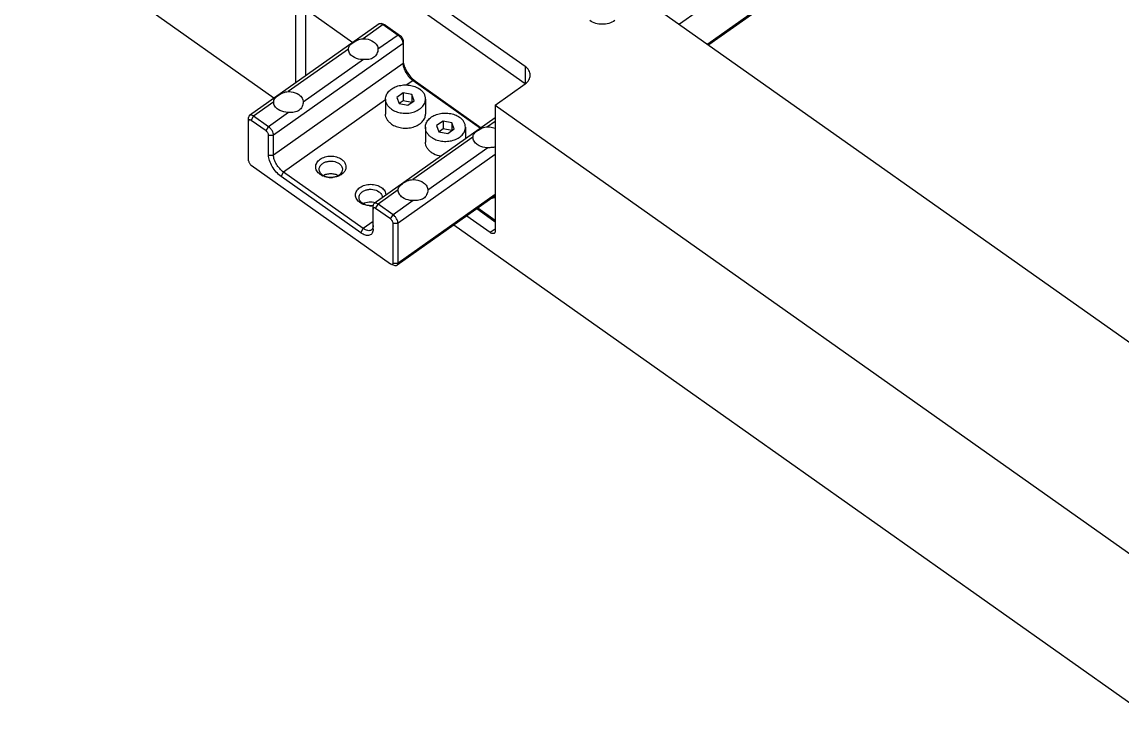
# Model space of a CAD drawing. Header units: millimetres. Extents: x 710 to 26878, y 589 to 5187.
# Drawn here: x 8292 to 8448.2, y 1024 to 1124.8 of the extents above; entities that cross this region are included whole.
import ezdxf

# ---------------------------------------------------------------- set-up
doc = ezdxf.new("R2010")
doc.units = ezdxf.units.MM
doc.layers.add('02___PRT_ALL_AXES', color=7, linetype='Continuous')

msp = doc.modelspace()

# ---------------------------------------------------------------- linework, layer by layer
at = {"color": 7, "linetype": 'Continuous'}
for p, q in [((8760.1051, 1389.4424), (8385.3532, 1124.4528)), ((8760.1051, 1383.7855), (8389.3532, 1121.6243)), ((8760.1051, 1383.5608), (8389.5121, 1121.512)), ((8327.7679, 1113.9585), (8292.0004, 1139.25)), ((8363.4182, 1118.4632), (8338.6694, 1135.9632)), ((8330.8912, 1116.1671), (8330.8912, 1132.9632)), ((8363.4182, 1115.9883), (8338.6694, 1133.4883)), ((8332.3055, 1117.1671), (8332.3055, 1131.4883)), ((8380.3887, 1127.9632), (8479.3837, 1057.9632)), ((8332.3055, 1126.5784), (8338.9602, 1121.8727)), ((8342.6883, 1124.5089), (8324.3035, 1111.5089)), ((8343.2656, 1124.3995), (8340.4158, 1122.3843)), ((8343.5013, 1124.359), (8343.0299, 1124.5257)), ((8343.2656, 1124.3995), (8345.3869, 1122.8995)), ((8343.6192, 1124.2959), (8343.2656, 1124.3995)), ((8343.5013, 1124.359), (8343.6192, 1124.2959)), ((8345.3869, 1122.8995), (8342.5371, 1120.8843)), ((8343.6192, 1124.2959), (8345.7405, 1122.7959)), ((8345.7405, 1122.7959), (8345.3869, 1122.8995)), ((8346.094, 1121.6924), (8327.7093, 1108.6924)), ((8346.094, 1122.1924), (8346.094, 1118.8639)), ((8346.094, 1118.8639), (8327.7093, 1105.8639)), ((8363.4182, 1118.4632), (8363.4182, 1115.9883)), ((8347.5083, 1116.4497), (8346.6212, 1115.8224)), ((8347.5083, 1116.4497), (8357.0773, 1109.6834)), ((8347.8618, 1116.3462), (8347.5083, 1116.4497)), ((8347.8618, 1116.3462), (8357.1808, 1109.7566)), ((8359.1755, 1112.9632), (8363.4182, 1115.9632)), ((8327.7307, 1113.4146), (8324.8808, 1111.3995)), ((8343.6076, 1113.6915), (8329.1235, 1103.4497)), ((8346.1137, 1114.7021), (8345.2016, 1114.0571)), ((8345.2016, 1114.0571), (8345.5354, 1113.176)), ((8346.1137, 1113.5708), (8345.5513, 1113.173)), ((8346.1137, 1114.7021), (8346.1137, 1113.5708)), ((8347.3598, 1114.466), (8346.1137, 1114.7021)), ((8347.3439, 1113.3377), (8346.1137, 1113.5708)), ((8346.7815, 1112.9399), (8347.6936, 1113.5849)), ((8347.3598, 1114.466), (8347.3598, 1113.3489)), ((8347.6936, 1113.5849), (8347.3598, 1114.466)), ((8329.852, 1111.9146), (8327.0022, 1109.8995)), ((8345.5354, 1113.176), (8346.7815, 1112.9399)), ((8359.1755, 1112.9632), (8359.1755, 1095.0734)), ((8359.1755, 1112.9632), (8458.1705, 1042.9632)), ((8324.1737, 1105.0355), (8324.1737, 1111.1924)), ((8324.5273, 1110.7959), (8324.8808, 1111.3995)), ((8326.6486, 1109.2959), (8324.5273, 1110.7959)), ((8327.0022, 1109.8995), (8324.8808, 1111.3995)), ((8359.1755, 1111.1671), (8341.9812, 1099.0089)), ((8351.7706, 1110.7021), (8350.8584, 1110.0571)), ((8351.7706, 1110.7021), (8351.7706, 1109.5708)), ((8353.0166, 1110.466), (8351.7706, 1110.7021)), ((8353.3505, 1109.5849), (8353.0166, 1110.466)), ((8353.0166, 1110.466), (8353.0166, 1109.3489)), ((8359.1755, 1110.6495), (8358.0934, 1109.8843)), ((8326.6486, 1109.2959), (8327.0022, 1109.8995)), ((8350.8584, 1110.0571), (8351.1923, 1109.176)), ((8351.1923, 1109.176), (8352.4383, 1108.9399)), ((8351.7706, 1109.5708), (8351.2081, 1109.173)), ((8353.0008, 1109.3377), (8351.7706, 1109.5708)), ((8352.4383, 1108.9399), (8353.3505, 1109.5849)), ((8327.0022, 1105.8639), (8327.0022, 1108.6924)), ((8327.0022, 1108.6924), (8327.7093, 1108.6924)), ((8327.7093, 1105.8639), (8327.7093, 1108.6924)), ((8327.0022, 1105.8639), (8327.7093, 1105.8639)), ((8359.1755, 1105.9424), (8345.3869, 1096.1924)), ((8324.5273, 1104.4319), (8344.3263, 1090.4319)), ((8328.7699, 1102.8462), (8329.1235, 1103.4497)), ((8340.0836, 1094.8462), (8328.7699, 1102.8462)), ((8340.4372, 1095.4497), (8329.1235, 1103.4497)), ((8345.4084, 1100.9146), (8342.5585, 1098.8995)), ((8347.5297, 1099.4146), (8344.6798, 1097.3995)), ((8359.1755, 1100.0608), (8345.2572, 1090.219)), ((8359.1755, 1100.2855), (8345.3869, 1090.5355)), ((8341.8514, 1095.3639), (8341.8514, 1098.6924)), ((8342.205, 1098.2959), (8342.5585, 1098.8995)), ((8344.3263, 1096.7959), (8342.205, 1098.2959)), ((8344.6798, 1097.3995), (8342.5585, 1098.8995)), ((8359.1755, 1096.3663), (8356.5631, 1098.2135)), ((8359.1755, 1096.5784), (8356.7131, 1098.3196)), ((8341.8514, 1096.4497), (8340.4372, 1095.4497)), ((8344.3263, 1096.7959), (8344.6798, 1097.3995)), ((8358.4684, 1094.8663), (8355.1489, 1097.2135)), ((8340.0836, 1094.8462), (8340.4372, 1095.4497)), ((8344.6798, 1090.5355), (8344.6798, 1096.1924)), ((8344.6798, 1096.1924), (8345.3869, 1096.1924)), ((8345.3869, 1090.5355), (8345.3869, 1096.1924)), ((8455.0471, 1023.9585), (8353.2989, 1095.9054)), ((8359.1755, 1095.3663), (8358.4684, 1094.8663)), ((8344.3263, 1090.4319), (8344.4441, 1090.3688)), ((8344.4441, 1090.3688), (8344.9155, 1090.2022)), ((8344.6798, 1090.5355), (8345.3869, 1090.5355))]:
    msp.add_line(p, q, dxfattribs=at)
for centre, radius, start, end in [((8335.6555, 1105.0704), 2.3612, 244.232636, 245.330198), ((8335.8409, 1105.7146), 3.0351, 265.616154, 269.44631), ((8335.8412, 1105.7132), 3.0337, 269.441758, 273.014681), ((8335.8417, 1105.6994), 3.0199, 273.017211, 274.604566), ((8342.3212, 1099.8462), 0.8267, 359.09334, 359.999651), ((8358.1752, 1102.617), 2.909, 282.039636, 290.427419), ((8341.3123, 1101.0704), 2.3612, 244.232636, 245.330198), ((8341.4978, 1101.7146), 3.0351, 265.616154, 269.44631), ((8341.498, 1101.7132), 3.0337, 269.441758, 273.014681), ((8341.4986, 1101.6994), 3.0199, 273.017211, 274.604566), ((8341.5002, 1101.6808), 3.0013, 274.603346, 276.723383)]:
    msp.add_arc(centre, radius, start, end, dxfattribs=at)
for points, knots in [([(8342.6883, 1124.5088), (8342.7314, 1124.5394), (8342.8515, 1124.5737), (8342.9691, 1124.5472), (8343.0299, 1124.5257)], [0, 0, 0, 0, 0.45036083, 1, 1, 1, 1]), ([(8343.0299, 1124.5257), (8343.0494, 1124.5188), (8343.1322, 1124.4854), (8343.2096, 1124.4391), (8343.2656, 1124.3995)], [0, 0, 0, 0, 0.23101587, 1, 1, 1, 1]), ([(8345.3869, 1122.8995), (8345.4863, 1122.8292), (8345.6724, 1122.656), (8345.8941, 1122.3504), (8346.0467, 1122.0243), (8346.094, 1121.7968), (8346.094, 1121.6924)], [0, 0, 0, 0, 0.25368394, 0.52465015, 0.78232244, 1, 1, 1, 1]), ([(8345.7405, 1122.7959), (8345.7902, 1122.7608), (8345.8832, 1122.6742), (8345.9941, 1122.5214), (8346.0704, 1122.3584), (8346.094, 1122.2446), (8346.094, 1122.1924)], [0, 0, 0, 0, 0.25369462, 0.5246461, 0.78231399, 1, 1, 1, 1]), ([(8346.094, 1119.3639), (8346.094, 1119.3259), (8346.0993, 1119.1643), (8346.1237, 1119.0035), (8346.1501, 1118.8826)], [0, 0, 0, 0, 0.23494983, 1, 1, 1, 1]), ([(8346.094, 1118.8639), (8346.094, 1118.655), (8346.1888, 1118.2), (8346.4938, 1117.5478), (8346.9373, 1116.9367), (8347.3095, 1116.5903), (8347.5083, 1116.4497)], [0, 0, 0, 0, 0.2176657, 0.47535028, 0.74632902, 1, 1, 1, 1]), ([(8346.1501, 1118.8826), (8346.2023, 1118.6433), (8346.3746, 1118.1545), (8346.7629, 1117.4675), (8347.2603, 1116.8445), (8347.6551, 1116.4924), (8347.8618, 1116.3462)], [0, 0, 0, 0, 0.23578207, 0.49464195, 0.75631193, 1, 1, 1, 1]), ([(8364.1503, 1117.2132), (8364.1503, 1117.4474), (8363.9991, 1117.9502), (8363.6329, 1118.3113), (8363.4182, 1118.4632)], [0, 0, 0, 0, 0.47100726, 1, 1, 1, 1]), ([(8363.4182, 1115.9632), (8363.6329, 1116.115), (8363.9991, 1116.4762), (8364.1503, 1116.979), (8364.1503, 1117.2132)], [0, 0, 0, 0, 0.52899274, 1, 1, 1, 1]), ([(8324.3035, 1111.5088), (8324.2603, 1111.4783), (8324.188, 1111.3766), (8324.1737, 1111.2569), (8324.1737, 1111.1924)], [0, 0, 0, 0, 0.45025626, 1, 1, 1, 1]), ([(8324.5273, 1110.7959), (8324.486, 1110.8251), (8324.4079, 1110.8695), (8324.2967, 1110.882), (8324.2309, 1110.8492), (8324.1969, 1110.8084), (8324.1774, 1110.7542), (8324.1737, 1110.7138), (8324.1737, 1110.6924)], [0, 0, 0, 0, 0.31203564, 0.54795505, 0.64947631, 0.75251646, 0.86747094, 1, 1, 1, 1]), ([(8324.8808, 1111.3995), (8324.828, 1111.4368), (8324.7246, 1111.4992), (8324.5663, 1111.5555), (8324.4214, 1111.5643), (8324.3366, 1111.5322), (8324.3035, 1111.5088)], [0, 0, 0, 0, 0.31219388, 0.57988092, 0.8042021, 1, 1, 1, 1]), ([(8327.0022, 1108.6924), (8327.0022, 1108.7446), (8326.9785, 1108.8584), (8326.9022, 1109.0214), (8326.7914, 1109.1742), (8326.6983, 1109.2608), (8326.6486, 1109.2959)], [0, 0, 0, 0, 0.21768601, 0.4753539, 0.74630538, 1, 1, 1, 1]), ([(8327.7093, 1108.6924), (8327.7093, 1108.7968), (8327.6619, 1109.0243), (8327.5094, 1109.3504), (8327.2877, 1109.656), (8327.1015, 1109.8292), (8327.0022, 1109.8995)], [0, 0, 0, 0, 0.21767756, 0.47534985, 0.74631606, 1, 1, 1, 1]), ([(8328.7699, 1102.8462), (8328.5215, 1103.0218), (8328.0561, 1103.455), (8327.5023, 1104.218), (8327.1718, 1104.9241), (8327.0291, 1105.4784), (8327.0022, 1105.7404), (8327.0022, 1105.8639)], [0, 0, 0, 0, 0.25350289, 0.5243167, 0.78184326, 0.89712451, 1, 1, 1, 1]), ([(8329.1235, 1103.4497), (8328.9247, 1103.5903), (8328.5525, 1103.9367), (8328.1091, 1104.5478), (8327.804, 1105.2), (8327.7093, 1105.655), (8327.7093, 1105.8639)], [0, 0, 0, 0, 0.25367098, 0.52464972, 0.7823343, 1, 1, 1, 1]), ([(8334.3207, 1103.1247), (8334.136, 1103.2553), (8333.8934, 1103.4982), (8333.72, 1103.8957), (8333.6768, 1104.1997), (8333.72, 1104.5037), (8333.8467, 1104.7938), (8334.0501, 1105.0585), (8334.4217, 1105.3741), (8335.0276, 1105.6479), (8335.841, 1105.7573), (8336.6542, 1105.6481), (8337.1513, 1105.4232), (8337.3613, 1105.2747)], [0, 0, 0, 0, 0.11729768, 0.17093817, 0.22270098, 0.27446315, 0.32810513, 0.38505731, 0.44606444, 0.57941208, 0.72303135, 0.86665027, 1, 1, 1, 1]), ([(8324.1737, 1105.0355), (8324.1737, 1104.9833), (8324.1974, 1104.8695), (8324.2737, 1104.7065), (8324.3845, 1104.5537), (8324.4776, 1104.4671), (8324.5273, 1104.4319)], [0, 0, 0, 0, 0.21768601, 0.4753539, 0.74630538, 1, 1, 1, 1]), ([(8334.191, 1103.8462), (8334.191, 1103.9615), (8334.2439, 1104.2033), (8334.4636, 1104.5188), (8334.7965, 1104.7708), (8335.2131, 1104.943), (8335.6809, 1105.0238), (8336.3035, 1105.0032), (8336.7619, 1104.845), (8337.0077, 1104.6712)], [0, 0, 0, 0, 0.10042101, 0.2084788, 0.32816276, 0.459062, 0.597485, 0.73791468, 1, 1, 1, 1]), ([(8337.3613, 1105.2747), (8337.4962, 1105.1793), (8337.7332, 1104.9633), (8337.9615, 1104.5558), (8338.0172, 1104.1105), (8337.8901, 1103.6752), (8337.6005, 1103.2918), (8337.0218, 1102.8697), (8336.4647, 1102.7198), (8336.0842, 1102.6892)], [0, 0, 0, 0, 0.12602726, 0.24068374, 0.34906452, 0.45908625, 0.57788816, 0.70887759, 1, 1, 1, 1]), ([(8337.0077, 1104.6712), (8337.1495, 1104.5709), (8337.3356, 1104.3845), (8337.4687, 1104.0796), (8337.491, 1103.9228), (8337.491, 1103.8462)], [0, 0, 0, 0, 0.52671397, 0.76756527, 1, 1, 1, 1]), ([(8334.6743, 1103.0212), (8334.5325, 1103.1214), (8334.3463, 1103.3078), (8334.2133, 1103.6127), (8334.191, 1103.7696), (8334.191, 1103.8462)], [0, 0, 0, 0, 0.52671397, 0.76756527, 1, 1, 1, 1]), ([(8334.629, 1102.944), (8334.6016, 1102.9572), (8334.4953, 1103.0112), (8334.3932, 1103.0735), (8334.3207, 1103.1247)], [0, 0, 0, 0, 0.25560317, 1, 1, 1, 1]), ([(8335.6089, 1102.6883), (8335.526, 1102.6947), (8335.2045, 1102.7328), (8334.8885, 1102.8244), (8334.67, 1102.9247)], [0, 0, 0, 0, 0.25703922, 1, 1, 1, 1]), ([(8337.491, 1103.8462), (8337.491, 1103.7308), (8337.4381, 1103.489), (8337.2184, 1103.1735), (8336.8855, 1102.9216), (8336.4689, 1102.7493), (8336.0011, 1102.6685), (8335.3785, 1102.6891), (8334.9201, 1102.8474), (8334.6743, 1103.0212)], [0, 0, 0, 0, 0.10042101, 0.2084788, 0.32816276, 0.459062, 0.597485, 0.73791468, 1, 1, 1, 1]), ([(8339.9776, 1099.1247), (8339.7929, 1099.2553), (8339.5503, 1099.4982), (8339.3769, 1099.8957), (8339.3336, 1100.1997), (8339.3768, 1100.5037), (8339.5036, 1100.7938), (8339.7069, 1101.0585), (8340.0785, 1101.3741), (8340.6844, 1101.6479), (8341.4979, 1101.7573), (8342.3111, 1101.6481), (8342.8082, 1101.4232), (8343.0181, 1101.2747)], [0, 0, 0, 0, 0.11729768, 0.17093817, 0.22270098, 0.27446315, 0.32810513, 0.38505731, 0.44606444, 0.57941208, 0.72303135, 0.86665027, 1, 1, 1, 1]), ([(8339.8479, 1099.8462), (8339.8479, 1099.9615), (8339.9007, 1100.2033), (8340.1204, 1100.5188), (8340.4534, 1100.7708), (8340.87, 1100.943), (8341.3378, 1101.0238), (8341.9604, 1101.0032), (8342.4188, 1100.845), (8342.6646, 1100.6712)], [0, 0, 0, 0, 0.10042101, 0.2084788, 0.32816276, 0.459062, 0.597485, 0.73791468, 1, 1, 1, 1]), ([(8343.0181, 1101.2747), (8343.2053, 1101.1423), (8343.4509, 1100.8952), (8343.6229, 1100.4908), (8343.6494, 1100.2832), (8343.6477, 1100.182)], [0, 0, 0, 0, 0.52676011, 0.76748834, 1, 1, 1, 1]), ([(8340.3311, 1099.0212), (8340.1894, 1099.1214), (8340.0032, 1099.3078), (8339.8702, 1099.6127), (8339.8479, 1099.7696), (8339.8479, 1099.8462)], [0, 0, 0, 0, 0.52671397, 0.76756527, 1, 1, 1, 1]), ([(8342.6646, 1100.6712), (8342.8063, 1100.5709), (8342.9925, 1100.3845), (8343.1255, 1100.0796), (8343.1478, 1099.9228), (8343.1478, 1099.8462)], [0, 0, 0, 0, 0.52671397, 0.76756527, 1, 1, 1, 1]), ([(8340.2859, 1098.944), (8340.2584, 1098.9572), (8340.1521, 1099.0112), (8340.05, 1099.0735), (8339.9776, 1099.1247)], [0, 0, 0, 0, 0.25560317, 1, 1, 1, 1]), ([(8341.2658, 1098.6883), (8341.1828, 1098.6947), (8340.8614, 1098.7328), (8340.5453, 1098.8244), (8340.3268, 1098.9247)], [0, 0, 0, 0, 0.25703922, 1, 1, 1, 1]), ([(8341.8502, 1098.7064), (8341.7149, 1098.6854), (8341.1928, 1098.6519), (8340.6469, 1098.7979), (8340.3311, 1099.0212)], [0, 0, 0, 0, 0.26148591, 1, 1, 1, 1]), ([(8341.9812, 1099.0088), (8341.938, 1098.9783), (8341.8656, 1098.8766), (8341.8514, 1098.7569), (8341.8514, 1098.6924)], [0, 0, 0, 0, 0.45025626, 1, 1, 1, 1]), ([(8342.205, 1098.2959), (8342.1636, 1098.3251), (8342.0856, 1098.3695), (8341.9744, 1098.382), (8341.9086, 1098.3492), (8341.8746, 1098.3084), (8341.855, 1098.2542), (8341.8514, 1098.2138), (8341.8514, 1098.1924)], [0, 0, 0, 0, 0.31203564, 0.54795505, 0.64947631, 0.75251646, 0.86747094, 1, 1, 1, 1]), ([(8342.5585, 1098.8995), (8342.5057, 1098.9368), (8342.4023, 1098.9992), (8342.244, 1099.0555), (8342.0991, 1099.0643), (8342.0143, 1099.0322), (8341.9812, 1099.0088)], [0, 0, 0, 0, 0.31219388, 0.57988092, 0.8042021, 1, 1, 1, 1]), ([(8344.6798, 1096.1924), (8344.6798, 1096.2446), (8344.6561, 1096.3584), (8344.5799, 1096.5214), (8344.469, 1096.6742), (8344.376, 1096.7608), (8344.3263, 1096.7959)], [0, 0, 0, 0, 0.21768601, 0.4753539, 0.74630538, 1, 1, 1, 1]), ([(8345.3869, 1096.1924), (8345.3869, 1096.2968), (8345.3395, 1096.5243), (8345.187, 1096.8504), (8344.9653, 1097.156), (8344.7792, 1097.3292), (8344.6798, 1097.3995)], [0, 0, 0, 0, 0.21767756, 0.47534985, 0.74631606, 1, 1, 1, 1]), ([(8341.8514, 1095.3639), (8341.8514, 1095.2564), (8341.8335, 1095.0547), (8341.7354, 1094.7835), (8341.5653, 1094.5797), (8341.3304, 1094.4621), (8341.0511, 1094.4365), (8340.7414, 1094.4959), (8340.4101, 1094.6343), (8340.1935, 1094.7685), (8340.0836, 1094.8462)], [0, 0, 0, 0, 0.13220216, 0.24661727, 0.3493212, 0.45049606, 0.56096346, 0.68804129, 0.83457736, 1, 1, 1, 1]), ([(8341.5919, 1095.2309), (8341.5257, 1095.1841), (8341.356, 1095.1201), (8341.0662, 1095.1377), (8340.7496, 1095.2502), (8340.5428, 1095.3751), (8340.4372, 1095.4497)], [0, 0, 0, 0, 0.19578982, 0.42013644, 0.68776921, 1, 1, 1, 1]), ([(8341.7486, 1095.4073), (8341.7386, 1095.3895), (8341.6964, 1095.3226), (8341.6397, 1095.2648), (8341.5919, 1095.2309)], [0, 0, 0, 0, 0.25896368, 1, 1, 1, 1]), ([(8341.8514, 1095.8639), (8341.8514, 1095.8203), (8341.8443, 1095.6639), (8341.8043, 1095.506), (8341.7486, 1095.4073)], [0, 0, 0, 0, 0.2780154, 1, 1, 1, 1]), ([(8359.0457, 1094.7569), (8359.0127, 1094.7335), (8358.8133, 1094.6606), (8358.6016, 1094.7721), (8358.4684, 1094.8663)], [0, 0, 0, 0, 0.19895822, 1, 1, 1, 1]), ([(8359.1755, 1095.0734), (8359.1755, 1095.0392), (8359.1683, 1094.9243), (8359.1128, 1094.8043), (8359.0457, 1094.7569)], [0, 0, 0, 0, 0.29375938, 1, 1, 1, 1]), ([(8344.4441, 1090.3688), (8344.4745, 1090.3581), (8344.5334, 1090.3449), (8344.6203, 1090.3697), (8344.6727, 1090.4434), (8344.6798, 1090.5032), (8344.6798, 1090.5355)], [0, 0, 0, 0, 0.27482456, 0.49998761, 0.72515548, 1, 1, 1, 1]), ([(8344.9155, 1090.2022), (8344.9764, 1090.1807), (8345.094, 1090.1542), (8345.214, 1090.1885), (8345.2572, 1090.219)], [0, 0, 0, 0, 0.54963917, 1, 1, 1, 1]), ([(8345.2572, 1090.219), (8345.3003, 1090.2495), (8345.3727, 1090.3513), (8345.3869, 1090.471), (8345.3869, 1090.5355)], [0, 0, 0, 0, 0.45025626, 1, 1, 1, 1])]:
    msp.add_open_spline(points, degree=3, knots=knots, dxfattribs=at)
msp.add_open_spline([(8376.1461, 1124.9632), (8375.6447, 1124.6087), (8374.3783, 1124.2823), (8373.1119, 1124.6087), (8372.6105, 1124.9632)], degree=3, dxfattribs=at)
at = {"layer": '02___PRT_ALL_AXES', "color": 7, "linetype": 'Continuous'}
for p, q in [((8338.3373, 1120.9146), (8329.8092, 1114.8843)), ((8338.3372, 1120.8995), (8338.3373, 1120.9146)), ((8342.5372, 1120.8995), (8342.5371, 1120.8843)), ((8340.4586, 1119.4146), (8331.9305, 1113.3843)), ((8327.7306, 1113.3995), (8327.7307, 1113.4146)), ((8343.6076, 1113.821), (8343.6076, 1111.6997)), ((8349.2876, 1113.821), (8349.2876, 1111.6997)), ((8331.9305, 1113.3995), (8331.9305, 1113.3843)), ((8349.2644, 1109.821), (8349.2644, 1107.6997)), ((8354.9444, 1109.821), (8354.9444, 1108.1753)), ((8356.015, 1108.4146), (8347.4868, 1102.3843)), ((8356.0149, 1108.3995), (8356.015, 1108.4146)), ((8358.1363, 1106.9146), (8349.6081, 1100.8843)), ((8345.4083, 1100.8995), (8345.4084, 1100.9146)), ((8349.6082, 1100.8995), (8349.6081, 1100.8843))]:
    msp.add_line(p, q, dxfattribs=at)
for points, knots in [([(8338.3373, 1120.9146), (8338.3386, 1121.0037), (8338.3646, 1121.179), (8338.4969, 1121.4158), (8338.7008, 1121.6212), (8338.9621, 1121.8207), (8339.2726, 1122.0209), (8339.741, 1122.2669), (8340.1445, 1122.3824), (8340.4158, 1122.3843)], [0, 0, 0, 0, 0.09822189, 0.19119327, 0.29410756, 0.41535773, 0.55351625, 0.7007578, 1, 1, 1, 1]), ([(8340.4158, 1122.3843), (8340.5545, 1122.3853), (8341.08, 1122.3528), (8341.605, 1122.1737), (8341.9221, 1121.9495)], [0, 0, 0, 0, 0.26320545, 1, 1, 1, 1]), ([(8341.9221, 1121.9495), (8342.1025, 1121.8219), (8342.3394, 1121.5846), (8342.5088, 1121.1966), (8342.5372, 1120.997), (8342.5372, 1120.8995)], [0, 0, 0, 0, 0.52669137, 0.76755262, 1, 1, 1, 1]), ([(8338.9523, 1119.8495), (8338.7719, 1119.977), (8338.5349, 1120.2143), (8338.3656, 1120.6024), (8338.3372, 1120.802), (8338.3372, 1120.8995)], [0, 0, 0, 0, 0.52669137, 0.76755262, 1, 1, 1, 1]), ([(8340.4586, 1119.4146), (8340.3199, 1119.4136), (8339.7943, 1119.4462), (8339.2693, 1119.6253), (8338.9523, 1119.8495)], [0, 0, 0, 0, 0.26320545, 1, 1, 1, 1]), ([(8342.5371, 1120.8843), (8342.5356, 1120.7797), (8342.5015, 1120.5607), (8342.3826, 1120.2424), (8342.1933, 1119.9422), (8341.9321, 1119.694), (8341.6075, 1119.5291), (8341.2445, 1119.4465), (8340.8584, 1119.4172), (8340.594, 1119.4156), (8340.4586, 1119.4146)], [0, 0, 0, 0, 0.10875432, 0.2280387, 0.35132008, 0.47465652, 0.59795366, 0.72505203, 0.85924076, 1, 1, 1, 1]), ([(8343.6076, 1113.821), (8343.6076, 1113.9198), (8343.6287, 1114.12), (8343.7223, 1114.4115), (8343.8753, 1114.6893), (8344.0838, 1114.9472), (8344.3428, 1115.1801), (8344.7564, 1115.4565), (8345.3673, 1115.7091), (8346.1712, 1115.8482), (8346.9978, 1115.8201), (8347.7795, 1115.627), (8348.2501, 1115.3865), (8348.4558, 1115.241)], [0, 0, 0, 0, 0.04979537, 0.10063459, 0.15341404, 0.20878011, 0.2670873, 0.32840498, 0.45890362, 0.59690306, 0.73690125, 0.87295099, 1, 1, 1, 1]), ([(8349.2876, 1113.821), (8349.2876, 1113.9529), (8349.2493, 1114.2227), (8349.0819, 1114.6057), (8348.8134, 1114.9553), (8348.5827, 1115.1513), (8348.4558, 1115.241)], [0, 0, 0, 0, 0.23173968, 0.47189692, 0.72686199, 1, 1, 1, 1]), ([(8327.7307, 1113.4146), (8327.732, 1113.5037), (8327.758, 1113.679), (8327.8903, 1113.9158), (8328.0942, 1114.1212), (8328.3555, 1114.3207), (8328.666, 1114.5209), (8329.1344, 1114.7669), (8329.5379, 1114.8824), (8329.8092, 1114.8843)], [0, 0, 0, 0, 0.09822189, 0.19119327, 0.29410756, 0.41535773, 0.55351625, 0.7007578, 1, 1, 1, 1]), ([(8329.8092, 1114.8843), (8329.9479, 1114.8853), (8330.4734, 1114.8528), (8330.9984, 1114.6737), (8331.3155, 1114.4495)], [0, 0, 0, 0, 0.26320545, 1, 1, 1, 1]), ([(8331.3155, 1114.4495), (8331.4959, 1114.3219), (8331.7328, 1114.0846), (8331.9022, 1113.6966), (8331.9306, 1113.497), (8331.9306, 1113.3995)], [0, 0, 0, 0, 0.52669137, 0.76755262, 1, 1, 1, 1]), ([(8344.4394, 1112.401), (8344.3125, 1112.4908), (8344.0818, 1112.6868), (8343.8133, 1113.0364), (8343.6459, 1113.4193), (8343.6076, 1113.6892), (8343.6076, 1113.821)], [0, 0, 0, 0, 0.27313801, 0.52810308, 0.76826032, 1, 1, 1, 1]), ([(8344.4394, 1112.401), (8344.6451, 1112.2556), (8345.1157, 1112.015), (8345.8974, 1111.822), (8346.724, 1111.7938), (8347.5278, 1111.933), (8348.1388, 1112.1856), (8348.5524, 1112.462), (8348.8114, 1112.6949), (8349.0199, 1112.9528), (8349.1729, 1113.2306), (8349.2665, 1113.5221), (8349.2876, 1113.7223), (8349.2876, 1113.821)], [0, 0, 0, 0, 0.12704901, 0.26309875, 0.40309694, 0.54109638, 0.67159502, 0.7329127, 0.79121989, 0.84658596, 0.89936541, 0.95020463, 1, 1, 1, 1]), ([(8328.3457, 1112.3495), (8328.1653, 1112.477), (8327.9283, 1112.7143), (8327.7589, 1113.1024), (8327.7306, 1113.302), (8327.7306, 1113.3995)], [0, 0, 0, 0, 0.52669137, 0.76755262, 1, 1, 1, 1]), ([(8329.852, 1111.9146), (8329.7133, 1111.9136), (8329.1877, 1111.9462), (8328.6627, 1112.1253), (8328.3457, 1112.3495)], [0, 0, 0, 0, 0.26320545, 1, 1, 1, 1]), ([(8331.9305, 1113.3843), (8331.929, 1113.2797), (8331.8949, 1113.0607), (8331.776, 1112.7424), (8331.5867, 1112.4422), (8331.3255, 1112.194), (8331.0009, 1112.0291), (8330.6379, 1111.9465), (8330.2518, 1111.9172), (8329.9874, 1111.9156), (8329.852, 1111.9146)], [0, 0, 0, 0, 0.10875432, 0.2280387, 0.35132008, 0.47465652, 0.59795366, 0.72505203, 0.85924076, 1, 1, 1, 1]), ([(8344.4394, 1110.2797), (8344.3125, 1110.3694), (8344.0818, 1110.5654), (8343.8133, 1110.9151), (8343.6459, 1111.298), (8343.6076, 1111.5679), (8343.6076, 1111.6997)], [0, 0, 0, 0, 0.27313801, 0.52810308, 0.76826032, 1, 1, 1, 1]), ([(8344.4394, 1110.2797), (8344.6451, 1110.1342), (8345.1157, 1109.8937), (8345.8974, 1109.7007), (8346.724, 1109.6725), (8347.5278, 1109.8117), (8348.1388, 1110.0643), (8348.5524, 1110.3407), (8348.8114, 1110.5736), (8349.0199, 1110.8315), (8349.1729, 1111.1093), (8349.2665, 1111.4008), (8349.2876, 1111.601), (8349.2876, 1111.6997)], [0, 0, 0, 0, 0.12704901, 0.26309875, 0.40309694, 0.54109638, 0.67159502, 0.7329127, 0.79121989, 0.84658596, 0.89936541, 0.95020463, 1, 1, 1, 1]), ([(8349.2645, 1109.821), (8349.2645, 1109.9198), (8349.2855, 1110.12), (8349.3791, 1110.4115), (8349.5321, 1110.6893), (8349.7406, 1110.9472), (8349.9997, 1111.1801), (8350.4133, 1111.4565), (8351.0242, 1111.7091), (8351.8281, 1111.8482), (8352.6547, 1111.8201), (8353.4364, 1111.627), (8353.9069, 1111.3865), (8354.1126, 1111.241)], [0, 0, 0, 0, 0.04979537, 0.10063459, 0.15341404, 0.20878011, 0.2670873, 0.32840498, 0.45890362, 0.59690306, 0.73690125, 0.87295099, 1, 1, 1, 1]), ([(8354.9444, 1109.821), (8354.9445, 1109.9529), (8354.9062, 1110.2227), (8354.7387, 1110.6057), (8354.4702, 1110.9553), (8354.2395, 1111.1513), (8354.1126, 1111.241)], [0, 0, 0, 0, 0.23173968, 0.47189692, 0.72686199, 1, 1, 1, 1]), ([(8350.0963, 1108.401), (8349.9694, 1108.4908), (8349.7387, 1108.6868), (8349.4702, 1109.0364), (8349.3027, 1109.4193), (8349.2644, 1109.6892), (8349.2645, 1109.821)], [0, 0, 0, 0, 0.27313801, 0.52810308, 0.76826032, 1, 1, 1, 1]), ([(8350.0963, 1108.401), (8350.302, 1108.2556), (8350.7725, 1108.015), (8351.5542, 1107.822), (8352.3808, 1107.7938), (8353.1847, 1107.933), (8353.7956, 1108.1856), (8354.2092, 1108.462), (8354.4683, 1108.6949), (8354.6768, 1108.9528), (8354.8298, 1109.2306), (8354.9234, 1109.5221), (8354.9444, 1109.7223), (8354.9444, 1109.821)], [0, 0, 0, 0, 0.12704901, 0.26309875, 0.40309694, 0.54109638, 0.67159502, 0.7329127, 0.79121989, 0.84658596, 0.89936541, 0.95020463, 1, 1, 1, 1]), ([(8356.015, 1108.4146), (8356.0163, 1108.5037), (8356.0423, 1108.679), (8356.1746, 1108.9158), (8356.3784, 1109.1212), (8356.6398, 1109.3207), (8356.9502, 1109.5209), (8357.4186, 1109.7669), (8357.8221, 1109.8824), (8358.0934, 1109.8843)], [0, 0, 0, 0, 0.09822189, 0.19119327, 0.29410756, 0.41535773, 0.55351625, 0.7007578, 1, 1, 1, 1]), ([(8358.0934, 1109.8843), (8358.1881, 1109.885), (8358.5577, 1109.87), (8358.9257, 1109.785), (8359.1797, 1109.6793)], [0, 0, 0, 0, 0.25599318, 1, 1, 1, 1]), ([(8350.0963, 1106.2797), (8349.9694, 1106.3694), (8349.7387, 1106.5654), (8349.4702, 1106.9151), (8349.3027, 1107.298), (8349.2644, 1107.5679), (8349.2645, 1107.6997)], [0, 0, 0, 0, 0.27313801, 0.52810308, 0.76826032, 1, 1, 1, 1]), ([(8356.6299, 1107.3495), (8356.4495, 1107.477), (8356.2126, 1107.7143), (8356.0432, 1108.1024), (8356.0149, 1108.302), (8356.0149, 1108.3995)], [0, 0, 0, 0, 0.52669137, 0.76755262, 1, 1, 1, 1]), ([(8358.1363, 1106.9146), (8357.9976, 1106.9136), (8357.472, 1106.9462), (8356.947, 1107.1253), (8356.6299, 1107.3495)], [0, 0, 0, 0, 0.26320545, 1, 1, 1, 1]), ([(8350.0963, 1106.2797), (8350.194, 1106.2106), (8350.6257, 1105.9478), (8351.1203, 1105.796), (8351.5005, 1105.7375)], [0, 0, 0, 0, 0.2373321, 1, 1, 1, 1]), ([(8359.1767, 1107.01), (8359.0147, 1106.9639), (8358.6656, 1106.9176), (8358.3169, 1106.9159), (8358.1363, 1106.9146)], [0, 0, 0, 0, 0.48248706, 1, 1, 1, 1]), ([(8334.7725, 1102.9674), (8334.9268, 1103.0602), (8335.2772, 1103.2), (8335.8409, 1103.2684), (8336.4047, 1103.2), (8336.7551, 1103.0602), (8336.9095, 1102.9674)], [0, 0, 0, 0, 0.24246297, 0.49997096, 0.75748081, 1, 1, 1, 1]), ([(8345.4084, 1100.9146), (8345.4096, 1101.0037), (8345.4356, 1101.179), (8345.568, 1101.4158), (8345.7718, 1101.6212), (8346.0332, 1101.8207), (8346.3436, 1102.0209), (8346.812, 1102.2669), (8347.2155, 1102.3824), (8347.4868, 1102.3843)], [0, 0, 0, 0, 0.09822189, 0.19119327, 0.29410756, 0.41535773, 0.55351625, 0.7007578, 1, 1, 1, 1]), ([(8347.4868, 1102.3843), (8347.6255, 1102.3853), (8348.1511, 1102.3528), (8348.6761, 1102.1737), (8348.9932, 1101.9495)], [0, 0, 0, 0, 0.26320545, 1, 1, 1, 1]), ([(8348.9932, 1101.9495), (8349.1736, 1101.8219), (8349.4105, 1101.5846), (8349.5799, 1101.1966), (8349.6082, 1100.997), (8349.6083, 1100.8995)], [0, 0, 0, 0, 0.52669137, 0.76755262, 1, 1, 1, 1]), ([(8346.0233, 1099.8495), (8345.8429, 1099.977), (8345.606, 1100.2143), (8345.4366, 1100.6024), (8345.4083, 1100.802), (8345.4083, 1100.8995)], [0, 0, 0, 0, 0.52669137, 0.76755262, 1, 1, 1, 1]), ([(8347.5297, 1099.4146), (8347.391, 1099.4136), (8346.8654, 1099.4462), (8346.3404, 1099.6253), (8346.0233, 1099.8495)], [0, 0, 0, 0, 0.26320545, 1, 1, 1, 1]), ([(8349.6081, 1100.8843), (8349.6066, 1100.7797), (8349.5725, 1100.5607), (8349.4536, 1100.2424), (8349.2644, 1099.9422), (8349.0032, 1099.694), (8348.6785, 1099.5291), (8348.3156, 1099.4465), (8347.9295, 1099.4172), (8347.665, 1099.4156), (8347.5297, 1099.4146)], [0, 0, 0, 0, 0.10875432, 0.2280387, 0.35132008, 0.47465652, 0.59795366, 0.72505203, 0.85924076, 1, 1, 1, 1]), ([(8340.4293, 1098.9674), (8340.6793, 1099.1176), (8341.2699, 1099.2922), (8341.8788, 1099.2355), (8342.1681, 1099.1445)], [0, 0, 0, 0, 0.49015076, 1, 1, 1, 1])]:
    msp.add_open_spline(points, degree=3, knots=knots, dxfattribs=at)

doc.saveas('drawing.dxf')
